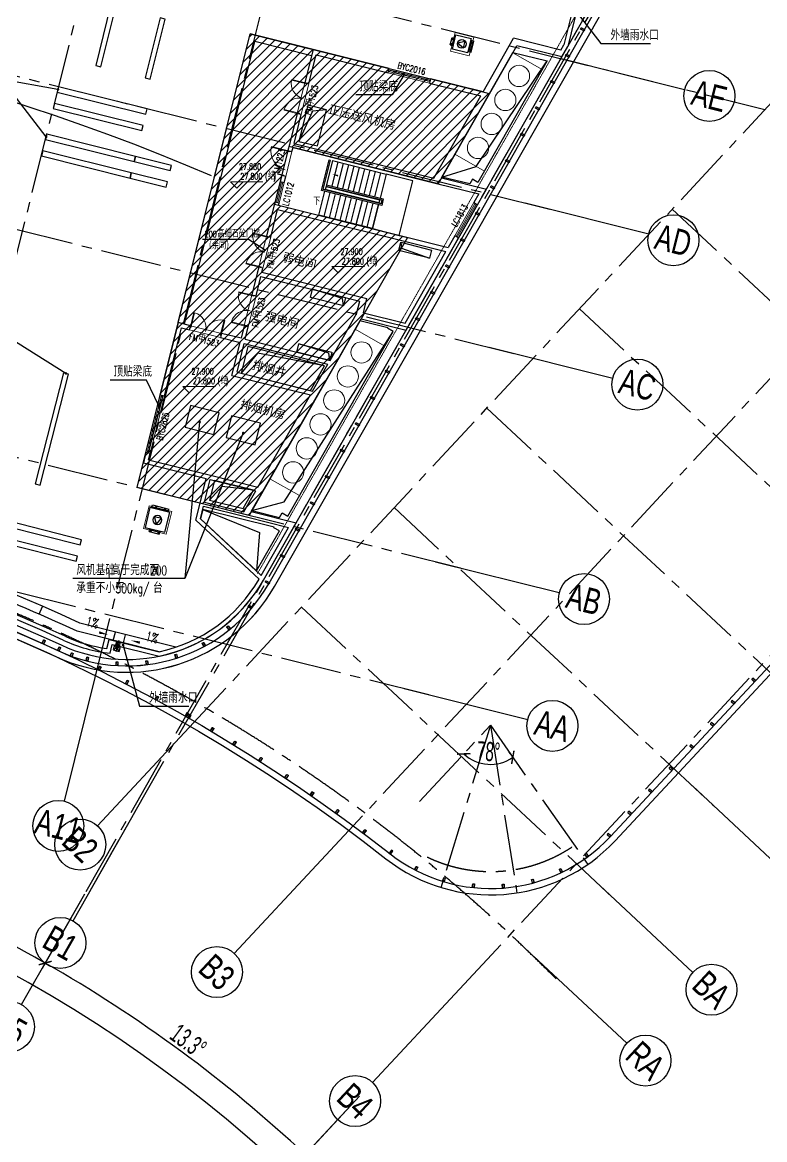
# Model space of a CAD drawing. Extents: x 138868 to 1251000, y -188972 to 132579.
# Drawn here: x 1186247 to 1221200, y 31586 to 84162 of the extents above; entities that cross this region are included whole.
import ezdxf
from ezdxf.enums import TextEntityAlignment as Align

# ---------------------------------------------------------------- set-up
doc = ezdxf.new("R2010")
doc.units = 0
doc.linetypes.add('CENTER2', pattern=[28.575, 19.05, -3.175, 3.175, -3.175])
doc.linetypes.add('DASHDOT', pattern=[1, 0.5, -0.25, 0, -0.25])
doc.layers.get('0').update_dxf_attribs({"color": 8})
doc.layers.get('Defpoints').update_dxf_attribs({"color": 8})
for name, color, linetype in [('#幕墙线-平面', 8, 'Continuous'), ('#标注', 8, 'Continuous'), ('#轴线', 8, 'CENTER2'), ('A-FLOR', 8, 'Continuous'), ('A-FLOR-PIPE', 8, 'Continuous'), ('A-FLOR-SPCL', 8, 'Continuous'), ('A-FLOR-UNDR', 8, 'Continuous'), ('A-Hole', 8, 'Continuous'), ('CURTWALL', 8, 'Continuous'), ('dim', 8, 'Continuous'), ('DIM_LEAD', 8, 'Continuous'), ('DIM_SYMB', 8, 'Continuous'), ('STAIR', 8, 'Continuous'), ('WINDOW_TEXT', 8, 'Continuous'), ('数据中心轮廓线', 8, 'Continuous'), ('暖-基础', 8, 'Continuous'), ('暖通风机', 8, 'Continuous')]:
    doc.layers.add(name, color=color, linetype=linetype)
for name, color, linetype, lineweight in [('DIM_ELEV', 8, 'Continuous', 5), ('DOOR_FIRE', 8, 'Continuous', 13), ('DOOR_FIRE_TEXT', 8, 'Continuous', 9), ('DOTE', 8, 'DASHDOT', 5), ('HVAC-TXT', 8, 'Continuous', 9), ('IT设备', 8, 'Continuous', 9), ('PUB_TEXT', 8, 'Continuous', 5), ('WALL', 8, 'Continuous', 30), ('WINDOW', 8, 'Continuous', 13), ('空调', 8, 'Continuous', 9)]:
    doc.layers.add(name, color=color, linetype=linetype, lineweight=lineweight)
doc.styles.add('_TCH_DIM', font='SIMPLEX', dxfattribs={"bigfont": 'GBCBIG'})
doc.styles.add('_TCH_WINDOW', font='SIMPLEX', dxfattribs={"height": 3.5, "bigfont": 'GBCBIG'})
doc.styles.add('JHZX', font='jrs.shx', dxfattribs={"width": 0.6, "bigfont": 'jhz.shx'})
doc.styles.get("Standard").update_dxf_attribs({"font": 'arial.ttf'})
doc.dimstyles.new('JZBZ-300', dxfattribs={"dimscale": 300, "dimtxt": 3, "dimasz": 1.5, "dimexe": 1, "dimexo": 1, "dimgap": 0.5, "dimtad": 1, "dimdec": 0, "dimdsep": 46, "dimtxsty": 'JHZX', "dimblk1": 'ARCHTICK', "dimblk2": 'ARCHTICK', "dimsah": 1, "dimcen": 0, "dimclrd": 1, "dimclre": 1, "dimclrt": 2, "dimadec": 1, "dimazin": 2, "dimtfac": 1, "dimtdec": 0, "dimtix": 1, "dimtmove": 0, "dimatfit": 3, "dimfxl": 1, "dimtolj": 1, "dimlwd": -1, "dimlwe": -1, "dimarcsym": 1})

# ---------------------------------------------------------------- blocks, each defined once
blk = doc.blocks.new('G2')
at = {"layer": '空调'}
for p, q in [((538616, -73461), (544116, -73461)), ((538616, -75061), (538616, -73461)), ((544116, -75061), (544116, -73461)), ((538616, -75061), (544116, -75061))]:
    blk.add_line(p, q, dxfattribs=at)
for centre in [(539416, -74261), (540716, -74261), (542016, -74261), (543316, -74261)]:
    blk.add_circle(centre, 500, dxfattribs=at)
blk = doc.blocks.new('g')
at = {"layer": '空调'}
for p, q in [((538616, -73461), (546716, -73461)), ((538616, -75061), (538616, -73461)), ((546716, -75061), (546716, -73461)), ((538616, -75061), (546716, -75061))]:
    blk.add_line(p, q, dxfattribs=at)
for centre in [(539416, -74261), (540716, -74261), (542016, -74261), (543316, -74261), (544616, -74261), (545916, -74261)]:
    blk.add_circle(centre, 500, dxfattribs=at)
blk = doc.blocks.new('$DorLib2D$00000225')
for p, q in [((0.475, -0.001), (0.475, 0.752)), ((0.475, 0.752), (0.5, 0.752)), ((0.5, -0.001), (0.5, 0.752)), ((-0.5, 0), (-0.5, 0.252)), ((-0.475, 0.252), (-0.5, 0.252)), ((-0.475, 0), (-0.475, 0.252)), ((-0.475, 0), (-0.5, 0)), ((0.475, -0.001), (0.5, -0.001))]:
    blk.add_line(p, q)
for centre, radius, start, end in [((0.505, -0.002), 0.755, 92.2493, 179.7238), ((-0.501, 0.003), 0.251, 359.7899, 84.0974)]:
    blk.add_arc(centre, radius, start, end)
blk = doc.blocks.new('$DorLib2D$00000002')
for p, q in [((-0.5, 0), (-0.5, 0.4875)), ((-0.475, 0.4875), (-0.5, 0.4875)), ((-0.475, 0), (-0.475, 0.4875)), ((0.475, 0), (0.475, 0.4875)), ((0.475, 0.4875), (0.5, 0.4875)), ((0.5, 0), (0.5, 0.4875)), ((-0.5, 0), (-0.475, 0)), ((0.5, 0), (0.475, 0))]:
    blk.add_line(p, q)
for centre, start, end in [((-0.4875, 0), 0, 88.53072), ((0.4875, 0), 91.46928, 180)]:
    blk.add_arc(centre, 0.4875, start, end)
blk = doc.blocks.new('$WINLIB2D$00000001')
for points in [[(-0.5, 0.5), (-0.5, -0.5)], [(-0.5, 0.5), (0.5, 0.5)], [(0.5, -0.5), (0.5, 0.5)], [(0.5, 0.167), (-0.5, 0.167)], [(0.5, -0.167), (-0.5, -0.167)], [(-0.5, -0.5), (0.5, -0.5)]]:
    blk.add_lwpolyline(points)
blk = doc.blocks.new('$WINLIB2D$00000039')
for points in [[(-0.5, 0.5), (-0.5, -0.5)], [(0.5, 0.5), (-0.5, 0.5)], [(0.5, -0.5), (0.5, 0.5)], [(-0.5, 0.167), (0.5, 0.167)], [(-0.452, -0.167), (-0.5, 0.084)], [(-0.384, -0.167), (-0.448, 0.167)], [(-0.316, -0.167), (-0.38, 0.167)], [(-0.248, -0.167), (-0.312, 0.167)], [(-0.18, -0.167), (-0.244, 0.167)], [(-0.112, -0.167), (-0.176, 0.167)], [(-0.044, -0.167), (-0.108, 0.167)], [(0.024, -0.167), (-0.04, 0.167)], [(0.092, -0.167), (0.028, 0.167)], [(0.16, -0.167), (0.096, 0.167)], [(0.228, -0.167), (0.164, 0.167)], [(0.296, -0.167), (0.232, 0.167)], [(0.364, -0.167), (0.3, 0.167)], [(0.432, -0.167), (0.368, 0.167)], [(0.5, -0.167), (0.436, 0.167)], [(-0.5, -0.167), (0.5, -0.167)], [(0.5, -0.5), (-0.5, -0.5)]]:
    blk.add_lwpolyline(points)
blk = doc.blocks.new('ysd-w')
at = {"layer": 'A-FLOR-PIPE'}
blk.add_circle((0, 190), 50, dxfattribs=at)
at = {"layer": 'A-FLOR-SPCL'}
for p, q in [((-150, 340), (-35, 225)), ((-150, 100), (-43, 164)), ((35, 225), (150, 340)), ((150, 100), (43, 164))]:
    blk.add_line(p, q, dxfattribs=at)
at = {"layer": 'A-FLOR-SPCL', "ltscale": 0.2}
for p, q in [((-100, 100), (100, -100)), ((-100, -100), (100, 100)), ((0, -150), (0, 390))]:
    blk.add_line(p, q, dxfattribs=at)
at = {"layer": 'A-FLOR-SPCL'}
for points in [[(-150, 100), (150, 100), (150, 340), (-150, 340)], [(-100, -100), (100, -100), (100, 100), (-100, 100)]]:
    blk.add_lwpolyline(points, close=True, dxfattribs=at)
blk = doc.blocks.new('A$C63FB1755')
at = {"layer": '暖通风机'}
for p, q in [((0, 616), (0, 84)), ((100, 616), (0, 616)), ((26, 496), (70, 526)), ((44, 529), (79, 480)), ((100, 616), (100, 84)), ((150, 616), (100, 616)), ((890, 526), (940, 526)), ((940, 526), (940, 174)), ((1040, 526), (940, 526)), ((1040, 526), (1040, 174)), ((100, 84), (0, 84)), ((26, 522), (61, 473)), ((26, 178), (61, 227)), ((26, 204), (70, 174)), ((33, 479), (77, 509)), ((33, 221), (77, 191)), ((44, 171), (79, 220)), ((150, 84), (100, 84)), ((397, 519), (397, 181)), ((729, 350), (397, 519)), ((729, 350), (397, 181)), ((890, 174), (940, 174)), ((1040, 174), (940, 174)), ((966, 458), (1010, 488)), ((966, 484), (1001, 435)), ((966, 216), (1001, 265)), ((966, 242), (1010, 212)), ((973, 441), (1017, 471)), ((973, 259), (1017, 229)), ((984, 491), (1019, 442)), ((984, 209), (1019, 258))]:
    blk.add_line(p, q, dxfattribs=at)
blk.add_lwpolyline([(150, 700), (890, 700), (890, 0), (150, 0), (150, 700)], dxfattribs=at)
blk.add_circle((520, 350), 209, dxfattribs=at)
blk = doc.blocks.new('A$C6E6108AB')
at = {"layer": '暖通风机'}
for p, q in [((100, 880), (0, 880)), ((0, 880), (0, 80)), ((26, 686), (70, 716)), ((26, 712), (61, 663)), ((33, 669), (77, 699)), ((44, 719), (79, 670)), ((150, 880), (100, 880)), ((100, 880), (100, 80)), ((839, 480), (507, 649)), ((507, 649), (507, 311)), ((1110, 729), (1160, 729)), ((1260, 729), (1160, 729)), ((1160, 729), (1160, 231)), ((1186, 650), (1230, 680)), ((1186, 676), (1221, 627)), ((1193, 633), (1237, 663)), ((1204, 683), (1239, 634)), ((1260, 729), (1260, 231)), ((100, 80), (0, 80)), ((26, 248), (61, 297)), ((26, 274), (70, 244)), ((33, 291), (77, 261)), ((44, 241), (79, 290)), ((150, 80), (100, 80)), ((839, 480), (507, 311)), ((1110, 231), (1160, 231)), ((1260, 231), (1160, 231)), ((1186, 284), (1221, 333)), ((1186, 310), (1230, 280)), ((1193, 327), (1237, 297)), ((1204, 277), (1239, 326))]:
    blk.add_line(p, q, dxfattribs=at)
blk.add_lwpolyline([(150, 960), (1110, 960), (1110, 0), (150, 0), (150, 960)], dxfattribs=at)
blk.add_circle((630, 480), 209, dxfattribs=at)
blk = doc.blocks.new('G$CC7C44162')
at = {"layer": 'HVAC-TXT', "elevation": 0}
blk.add_lwpolyline([(-17950, 87200), (-16850, 87200), (-16850, 86100), (-17950, 86100)], close=True, dxfattribs=at)
at = {"layer": '暖通风机', "rotation": 359.9999999999686}
blk.add_blockref('A$C6E6108AB', (-18031, 86177), dxfattribs=at)
blk = doc.blocks.new('A$Cfefb2203')
at = {"layer": 'A-FLOR'}
h = blk.add_hatch(dxfattribs=at)
h.set_pattern_fill('ANSI31', color=256, scale=200)
h.set_pattern_definition([(45, (-1144447.16, 454132.05), (-224.5064, 224.5064), [])])
h.paths.add_polyline_path([(79582, 7621), (74315, 8934), (79638, 30280), (90905, 27471), (88486, 23230), (81460, 24982), (80783, 22265), (87045, 20704)])
blk.add_lwpolyline([(79582, 7621), (74315, 8934), (79638, 30280), (90905, 27471), (88486, 23230), (81460, 24982), (80783, 22265), (87045, 20704), (79582, 7621)], dxfattribs=at)
at = {"layer": 'A-FLOR-PIPE'}
for p, q in [((69703, 2976), (69864, 3342)), ((75350, 1204), (71483, 2168)), ((76136, 1420), (71618, 2547)), ((73192, 1742), (73289, 2130)), ((73677, 1621), (73774, 2009))]:
    blk.add_line(p, q, dxfattribs=at)
for radius, start, end in [(102350, 66.77949, 113.30559), (80600, 64.92888, 108.5139), (80200, 64.90122, 69.18003)]:
    blk.add_arc((37464, -70459), radius, start, end, dxfattribs=at)
at = {"layer": 'A-FLOR-UNDR'}
blk.add_lwpolyline([(26772, 54484, 0.085564), (-14445, 43692, 0.432463), (-17916, 33482), (-3183, 5774, 0.389733), (6262, 2445, -0.212437), (70731, 1525, 0.3894), (80263, 4576), (95813, 31838, 0.432715), (92641, 42149, 0.092827), (48155, 54484, 0.092827)], format="xyb", dxfattribs=at)
at = {"layer": 'A-Hole'}
for points in [[(89976, 23220), (88666, 23546), (92011, 29411), (93624, 29009), (90362, 23290), (90101, 23439), (89976, 23220)], [(86726, 20474), (88181, 20111), (88085, 19723), (86629, 20086)], [(84024, 17489), (82471, 17876), (82568, 18265), (84120, 17878)], [(79711, 7846), (81021, 7520), (81146, 7739), (81407, 7591), (86363, 16279), (86102, 16428), (86116, 16452), (84806, 16779)], [(79526, 15571), (79211, 14309), (82473, 13496), (83142, 14669)], [(83382, 14918), (81830, 15305), (81927, 15693), (83479, 15306)], [(79308, 7947), (79797, 8804), (77953, 9264), (77723, 8342)], [(81011, 6896), (80750, 7044), (80764, 7068), (77408, 7905), (77299, 7465), (79934, 5008)]]:
    blk.add_lwpolyline(points, close=True, dxfattribs=at)
for points in [[(88666, 23546), (90277, 24042), (93624, 29009)], [(82806, 25007), (83229, 26705), (82356, 26923), (81933, 25225), (82806, 25007)], [(83229, 26705), (82567, 26649), (81933, 25225)], [(86726, 20474), (86768, 20197), (88085, 19723)], [(84024, 17489), (83988, 17831), (82568, 18265)], [(79711, 7846), (81230, 8255), (86363, 16279)], [(83142, 14669), (79984, 15254), (79211, 14309)], [(83382, 14918), (83347, 15260), (81927, 15693)], [(79797, 8804), (78295, 8984), (77723, 8342)], [(77408, 7905), (80068, 6818), (79934, 5008)]]:
    blk.add_lwpolyline(points, dxfattribs=at)
at = {"layer": 'CURTWALL'}
blk.add_lwpolyline([(26747, 54783, 0.085564), (-14570, 43965, 0.432463), (-18181, 33341), (-3448, 5633, 0.389733), (6380, 2169, -0.212437), (70605, 1253, 0.3894), (80524, 4428), (96073, 31689, 0.432715), (92773, 42418, 0.092827), (48181, 54783)], format="xyb", dxfattribs=at)
at = {"layer": 'DIM_ELEV'}
for p, q in [((79003, 23023), (78703, 23323)), ((78703, 23323), (80239, 23323)), ((79003, 23023), (79303, 23323)), ((83781, 19030), (83481, 19330)), ((83481, 19330), (85017, 19330)), ((83781, 19030), (84081, 19330)), ((76769, 13394), (76469, 13694)), ((76469, 13694), (78005, 13694)), ((76769, 13394), (77069, 13694))]:
    blk.add_line(p, q, dxfattribs=at)
at = {"layer": 'DIM_LEAD'}
for p, q in [((94917, 31418), (96150, 29824)), ((96150, 29824), (98482, 29824)), ((70030, 25436), (67959, 28130)), ((70587, 27667), (67959, 28130)), ((86885, 28370), (86324, 27406)), ((86324, 27406), (84616, 27406)), ((79560, 20603), (77388, 20603)), ((80347, 20103), (79560, 20603)), ((70962, 14305), (67296, 16597)), ((74748, 13990), (73039, 13990)), ((75341, 12773), (74748, 13990)), ((77256, 12022), (76560, 4653)), ((79308, 11502), (76560, 4653)), ((76560, 4653), (71292, 4653)), ((73653, 1524), (74423, -1355)), ((74423, -1355), (76755, -1355))]:
    blk.add_line(p, q, dxfattribs=at)
for points, const_width in [([(86900, 28396, 1), (86870, 28344, 1)], 60), ([(70616, 27662, 1), (70557, 27673, 1)], 60), ([(70049, 25412, 1), (70012, 25460, 1)], 60), ([(80364, 20093, 1), (80330, 20114, 1)], 40), ([(70987, 14289, 1), (70936, 14321, 1)], 60), ([(75355, 12746, 1), (75328, 12800, 1)], 60), ([(77259, 12051, 1), (77253, 11992, 1)], 60), ([(79319, 11530, 1), (79297, 11474, 1)], 60), ([(73645, 1553, 1), (73661, 1495, 1)], 60)]:
    blk.add_lwpolyline(points, format="xyb", close=True, dxfattribs=dict(at, const_width=const_width))
at = {"layer": 'DIM_SYMB', "elevation": -1683}
blk.add_lwpolyline([(82894, 22383, 0, 0, 0), (86173, 21565, 0, 0, 0), (86512, 22924, 0, 0, 0), (83485, 23679, 0, 80, 0), (83776, 23606, 0, 0, 0)], format="xyseb", dxfattribs=at)
at = {"layer": 'DIM_SYMB'}
for points in [[(71200, 2445, 0, 0, 0), (72960, 2006, 0, 120, 0), (72523, 2115, 0, 0, 0)], [(75767, 1306, 0, 0, 0), (74007, 1745, 0, 120, 0), (74443, 1636, 0, 0, 0)]]:
    blk.add_lwpolyline(points, format="xyseb", dxfattribs=at)
at = {"layer": 'DOOR_FIRE'}
for p, q in [((81847, 26535, 200), (82210, 27990, 200)), ((82041, 26486, 200), (82404, 27942, 200)), ((81121, 23624), (81412, 24788)), ((81315, 23575), (81606, 24740)), ((80045, 19306), (80408, 20761)), ((80239, 19258), (80602, 20713)), ((79355, 16541, 200), (79718, 17996, 200)), ((79549, 16492, 200), (79912, 17948, 200)), ((76785, 16357, 200), (78240, 15994, 200)), ((76833, 16551, 200), (78288, 16188, 200))]:
    blk.add_line(p, q, dxfattribs=at)
at = {"layer": 'DOTE'}
blk.add_line((79986, 4897), (95465, 32036), dxfattribs=at)
at = {"layer": 'HVAC-TXT'}
blk.add_lwpolyline([(89291, 30347), (90164, 30129), (89946, 29256), (89073, 29474)], close=True, dxfattribs=at)
at = {"layer": 'STAIR'}
for p, q in [((76251, 16696), (79638, 30280)), ((82597, 29543), (79638, 30280)), ((76542, 16624), (79856, 29917)), ((82525, 29251), (79856, 29917)), ((82997, 22919), (83355, 24355)), ((83069, 22963), (83413, 24341)), ((83510, 24316), (83227, 23181)), ((83355, 24355), (83413, 24341)), ((83762, 24254), (83479, 23118)), ((83510, 24316), (86033, 23687)), ((84014, 24191), (83731, 23055)), ((84267, 24128), (83984, 22993)), ((84519, 24065), (84236, 22930)), ((84771, 24002), (84488, 22867)), ((85024, 23939), (84741, 22804)), ((85276, 23876), (84993, 22741)), ((85528, 23813), (85245, 22678)), ((85780, 23750), (85497, 22615)), ((86033, 23687), (85750, 22552)), ((86033, 23687), (85750, 22552)), ((87294, 23373), (86033, 23687)), ((83227, 23181), (83212, 23123)), ((83227, 23181), (83212, 23123)), ((83227, 23181), (85905, 22514)), ((86653, 20802), (87294, 23373)), ((82869, 21745), (83152, 22880)), ((85830, 22213), (82997, 22919)), ((85786, 22285), (83069, 22963)), ((83121, 21682), (83404, 22818)), ((83166, 22939), (83171, 22958)), ((83208, 23104), (83171, 22958)), ((85694, 22329), (83171, 22958)), ((83212, 23123), (83208, 23104)), ((83208, 23104), (85730, 22475)), ((83212, 23123), (85832, 22470)), ((83373, 21619), (83656, 22755)), ((83419, 22876), (83423, 22895)), ((83465, 23060), (83460, 23041)), ((83626, 21556), (83909, 22692)), ((83671, 22813), (83676, 22832)), ((83717, 22997), (83712, 22978)), ((83878, 21494), (84161, 22629)), ((83923, 22750), (83928, 22769)), ((83969, 22934), (83964, 22915)), ((84175, 22687), (84180, 22706)), ((84221, 22871), (84217, 22852)), ((84428, 22624), (84433, 22644)), ((84474, 22809), (84469, 22789)), ((84726, 22746), (84721, 22726)), ((84978, 22683), (84973, 22663)), ((85231, 22620), (85226, 22600)), ((84130, 21431), (84413, 22566)), ((84382, 21368), (84666, 22503)), ((84635, 21305), (84918, 22440)), ((84680, 22561), (84685, 22581)), ((84887, 21242), (85170, 22377)), ((84932, 22498), (84937, 22518)), ((85139, 21179), (85422, 22314)), ((85185, 22435), (85189, 22455)), ((85392, 21116), (85675, 22251)), ((85675, 22251), (85392, 21116)), ((85437, 22373), (85442, 22392)), ((85483, 22557), (85478, 22538)), ((85735, 22494), (85689, 22310)), ((85689, 22310), (85694, 22329)), ((85735, 22494), (85730, 22475)), ((85832, 22470), (85786, 22285)), ((85905, 22514), (85830, 22213)), ((85392, 21116), (82869, 21745)), ((85392, 21116), (86653, 20802))]:
    blk.add_line(p, q, dxfattribs=at)
at = {"layer": 'WALL'}
for p, q in [((94916, 31830), (94402, 29768)), ((95086, 31685), (94590, 29693)), ((90602, 27547), (92043, 30073)), ((94261, 29520), (92043, 30073)), ((82597, 29543), (82210, 27990)), ((86187, 28647), (82597, 29543)), ((90839, 27357), (92191, 29727)), ((94308, 29199), (92191, 29727)), ((94261, 29520), (94402, 29768)), ((94308, 29199), (94590, 29693)), ((82404, 27942), (82743, 29300)), ((82743, 29300), (86139, 28453)), ((86139, 28453), (86187, 28647)), ((82210, 27990), (82404, 27942)), ((88128, 28164), (88079, 27970)), ((88079, 27970), (90499, 27366)), ((90602, 27547), (88128, 28164)), ((88286, 23486), (90499, 27366)), ((88640, 23501), (90839, 27357)), ((81847, 26535), (81484, 25079)), ((81703, 25128), (82041, 26486)), ((82041, 26486), (81847, 26535)), ((81484, 25079), (81412, 24788)), ((81412, 24788), (81606, 24740)), ((81606, 24740), (81654, 24934)), ((81654, 24934), (88412, 23249)), ((81703, 25128), (88286, 23486)), ((81121, 23624), (81049, 23333)), ((81049, 23333), (81243, 23284)), ((81315, 23575), (81121, 23624)), ((81243, 23284), (81315, 23575)), ((88412, 23249), (90401, 22753)), ((88640, 23501), (90757, 22973)), ((90401, 22753), (90166, 22341)), ((90340, 22242), (90757, 22973)), ((80758, 22168), (80408, 20761)), ((80807, 22362), (80758, 22168)), ((81001, 22314), (80807, 22362)), ((80977, 22217), (81001, 22314)), ((80977, 22217), (88960, 20227)), ((90166, 22341), (90340, 22242)), ((80602, 20713), (80928, 22023)), ((80928, 22023), (88857, 20046)), ((80408, 20761), (80602, 20713)), ((89274, 20778), (88960, 20227)), ((89094, 20058), (89448, 20678)), ((89448, 20678), (89274, 20778)), ((86927, 16662), (88857, 20046)), ((86974, 16342), (89094, 20058)), ((79972, 19015), (79718, 17996)), ((80045, 19306), (79972, 19015)), ((80239, 19258), (80045, 19306)), ((80190, 19063), (80239, 19258)), ((80190, 19063), (85137, 17830)), ((79912, 17948), (80142, 18869)), ((80142, 18869), (84797, 17709)), ((79718, 17996), (79912, 17948)), ((84647, 17105), (84797, 17709)), ((84967, 17151), (85137, 17830)), ((83397, 14914), (84647, 17105)), ((83634, 14724), (84858, 16869)), ((84858, 16869), (86974, 16342)), ((84967, 17151), (86927, 16662)), ((76251, 16696), (75404, 13300)), ((75598, 13252), (76396, 16454)), ((76833, 16551), (76251, 16696)), ((76396, 16454), (76785, 16357)), ((76785, 16357), (76833, 16551)), ((79355, 16541), (79210, 15958)), ((79549, 16492), (79355, 16541)), ((79404, 15910), (79549, 16492)), ((78288, 16188), (78240, 15994)), ((78240, 15994), (79162, 15764)), ((79210, 15958), (78288, 16188)), ((79404, 15910), (83397, 14914)), ((78775, 14212), (79162, 15764)), ((79017, 14358), (79356, 15716)), ((79356, 15716), (83294, 14734)), ((82574, 13471), (83294, 14734)), ((82811, 13281), (83634, 14724)), ((78775, 14212), (82471, 13290)), ((79017, 14358), (82574, 13471)), ((75404, 13300), (75598, 13252)), ((80000, 8959), (82471, 13290)), ((80237, 8769), (82811, 13281)), ((74727, 10583), (74606, 10098)), ((74921, 10535), (74727, 10583)), ((74848, 10244), (74921, 10535)), ((74606, 10098), (77565, 9360)), ((74848, 10244), (77711, 9530)), ((77711, 9530), (80000, 8959)), ((77275, 8196), (77565, 9360)), ((77493, 8245), (77759, 9312)), ((77759, 9312), (79897, 8779)), ((79331, 7786), (79897, 8779)), ((79685, 7801), (80237, 8769)), ((77076, 7400), (77275, 8196)), ((77299, 7465), (77445, 8051)), ((77445, 8051), (79457, 7549)), ((77493, 8245), (79331, 7786)), ((77076, 7400), (80057, 4620)), ((77299, 7465), (80159, 4798)), ((79457, 7549), (81446, 7053)), ((79685, 7801), (81802, 7273)), ((80159, 4798), (81446, 7053)), ((80263, 4576), (81802, 7273)), ((72890, 1357), (72998, 1790)), ((72998, 1790), (75350, 1204)), ((73041, 1137), (73144, 1548)), ((73144, 1548), (75347, 999))]:
    blk.add_line(p, q, dxfattribs=at)
for centre, radius, start, end in [((37464, -70459), 79750, 65.19625, 114.46607), ((37464, -70459), 79550, 65.19625, 114.48591), ((73835, 8243), 7400, 281.7843, 330.3), ((73835, 8243), 7200, 282.1462, 329.7866), ((73835, 8243), 7150, 245.1963, 263.623), ((73835, 8243), 6950, 245.1963, 262.1824)]:
    blk.add_arc(centre, radius, start, end, dxfattribs=at)
at = {"layer": '数据中心轮廓线'}
blk.add_lwpolyline([(29126, 45241), (26673, 55078, 0.085468), (-14694, 44239, 0.432463), (-18446, 33200), (-3713, 5492, 0.389733), (6498, 1893, -0.212437), (70479, 981, 0.3894), (80785, 4279), (96334, 31540, 0.432715), (92905, 42688, 0.09273), (48255, 55078), (45802, 45241)], format="xyb", close=True, dxfattribs=at)
at = {"layer": '暖-基础'}
for points in [[(72363, 28796), (72605, 28736), (73307, 31550), (73064, 31610)], [(74691, 28216), (74934, 28155), (75635, 30969), (75393, 31030)], [(70556, 27546), (74729, 26506), (74789, 26748), (70617, 27789)], [(70363, 26770), (74535, 25730), (74596, 25972), (70423, 27012)], [(70000, 25314), (74172, 24274), (74233, 24517), (70061, 25557)], [(69807, 24538), (73979, 23498), (74039, 23741), (69867, 24781)], [(74172, 24274), (75870, 23851), (75931, 24093), (74233, 24517)], [(73979, 23498), (75677, 23075), (75737, 23317), (74039, 23741)], [(71083, 14274), (70840, 14335), (69513, 9101), (69756, 9040)], [(76823, 12792), (76569, 11773), (77928, 11434), (78182, 12453)], [(78764, 12308), (78510, 11289), (79868, 10950), (80122, 11969)], [(68205, 7366), (68144, 7123), (71634, 6238), (71694, 6481)], [(68011, 6589), (67950, 6347), (71440, 5462), (71501, 5704)]]:
    blk.add_lwpolyline(points, close=True, dxfattribs=at)
at = {"xscale": -1, "rotation": 75.999999999999}
blk.add_blockref('G$CC7C44162', (155142, -30439, 0), dxfattribs=at)
at = {"layer": 'A-FLOR-PIPE', "rotation": 166.0000000011026}
blk.add_blockref('ysd-w', (73411, 1584), dxfattribs=at)
at = {"layer": 'DOOR_FIRE', "zscale": 200}
for p, xscale, yscale, rotation in [((82126, 27238), 1500, 1500, 76.00000000005846), ((80323, 20009), 1500, 1500, 75.99999999999993), ((79634, 17244), 1500, 1500, 75.9999999999997), ((77536, 16273), 1500.000000000001, 1500.000000000001, 345.9999999999866)]:
    blk.add_blockref('$DorLib2D$00000002', p, dxfattribs=dict(at, xscale=xscale, yscale=yscale, rotation=rotation))
at = {"layer": 'DOOR_FIRE'}
ref = blk.add_blockref('$DorLib2D$00000225', (81364, 24182), dxfattribs=dict(at, xscale=1200, yscale=1200, zscale=200, rotation=76.00000000005986))
ref.add_attrib('A', 'LM1223', (81005, 23699), dxfattribs={"layer": 'DOOR_FIRE_TEXT', "height": 297.5, "rotation": 76, "style": '_TCH_WINDOW', "width": 0.705882})
at = {"layer": 'IT设备', "rotation": 60.30000000566726}
for name, p in [('G2', (-241400, -406846)), ('g', (-250105, -422114))]:
    blk.add_blockref(name, p, dxfattribs=at)
at = {"layer": 'WINDOW'}
ref = blk.add_blockref('$WINLIB2D$00000039', (87133, 28308), dxfattribs=dict(at, xscale=-2000, yscale=200, zscale=-2000, rotation=346.0000000000346))
ref.add_attrib('A', 'BYC2016', (86557, 28664), dxfattribs={"layer": 'WINDOW_TEXT', "height": 297.5, "rotation": 346, "style": '_TCH_WINDOW', "width": 0.705882})
ref = blk.add_blockref('$WINLIB2D$00000001', (81025, 22823), dxfattribs=dict(at, xscale=-1000.000000000001, yscale=200, zscale=1000, rotation=256.0000000000599))
ref.add_attrib('A', 'LC1012', (81434, 22158), dxfattribs={"layer": 'WINDOW_TEXT', "height": 297.5, "rotation": 76, "style": '_TCH_WINDOW', "width": 0.705882})
ref = blk.add_blockref('$WINLIB2D$00000001', (89807, 21510), dxfattribs=dict(at, xscale=1800, yscale=199.9999999999999, zscale=-1800, rotation=240.3000000056615))
ref.add_attrib('A', 'LC1813', (89348, 21173), dxfattribs={"layer": 'WINDOW_TEXT', "height": 297.5, "rotation": 60.3, "style": '_TCH_WINDOW', "width": 0.705882})
ref = blk.add_blockref('$WINLIB2D$00000039', (75162, 11918), dxfattribs=dict(at, xscale=-2800, yscale=200, zscale=-2800, rotation=76.00000000005888))
ref.add_attrib('A', 'BYC2825', (75511, 11130), dxfattribs={"layer": 'WINDOW_TEXT', "height": 297.5, "rotation": 76, "style": '_TCH_WINDOW', "width": 0.705882})
at = {"layer": '暖通风机', "rotation": 165.9999999998908}
blk.add_blockref('A$C63FB1755', (90191, 30025), dxfattribs=at)
at = {"layer": 'DOOR_FIRE_TEXT', "style": '_TCH_WINDOW', "width": 0.705882}
for s, rotation, p in [('1523', 76, (82660, 27087)), ('FM', 76, (82499, 26441)), ('1523', 76, (80858, 19859)), ('FM', 76, (80697, 19213)), ('1523', 76, (80168, 17093)), ('FM', 76, (80007, 16447)), ('FM', 346, (76740, 15899)), ('1523', 346, (77386, 15738))]:
    blk.add_text(s, height=297.5, rotation=rotation, dxfattribs=at).set_placement(p)
at = {"layer": 'DOOR_FIRE_TEXT', "style": '_TCH_WINDOW'}
for rotation, p in [(76, (82600, 26849)), (76, (80798, 19620)), (76, (80109, 16855)), (346, (77147, 15798))]:
    blk.add_text('甲', height=338, rotation=rotation, dxfattribs=at).set_placement(p)
at = {"layer": 'PUB_TEXT', "style": '_TCH_DIM'}
for s, height, p in [('外墙雨水口', 506.4, (96599, 29981)), ('顶贴梁底', 506.4, (84773, 27563)), ('结', 338, (80479, 23428)), ('下', 338, (82602, 22233)), ('高细石砼门槛', 337.6, (78093, 20708)), ('（余同）', 337.6, (77493, 20148)), ('结', 338, (85257, 19435)), ('顶贴梁底', 506.4, (73197, 14147)), ('结', 338, (78245, 13799)), ('风机基础', 506.4, (71450, 4810)), ('高于完成面', 506.4, (73074, 4810)), ('承重不小于', 506.4, (71450, 3970)), ('台', 506, (75063, 3970)), ('外墙雨水口', 506.4, (74872, -1197))]:
    blk.add_text(s, height=height, dxfattribs=at).set_placement(p)
at = {"layer": 'PUB_TEXT'}
for s, rotation, p in [('正压送风机房', 346, (83292, 26564)), ('弱电间', 346, (81121, 19600)), ('强电间', 346, (80302, 16825)), ('排烟井', 346.1256, (79704, 14520)), ('排烟机房', 346, (79137, 12682))]:
    blk.add_text(s, height=396.5, rotation=rotation, dxfattribs=at).set_placement(p)
at = {"layer": 'PUB_TEXT', "style": '_TCH_DIM', "width": 0.705882}
for s, height, p in [('27.880', 297.5, (79109, 23883)), ('27.800', 297.5, (79169, 23428)), ('(', 298, (80339, 23428)), (')', 298, (80725, 23428)), ('200', 297.5, (77493, 20708)), ('27.900', 297.5, (83887, 19890)), ('27.800', 297.5, (83947, 19435)), ('(', 298, (85117, 19435)), (')', 298, (85503, 19435)), ('27.900', 297.5, (76875, 14254)), ('27.800', 297.5, (76935, 13799)), ('(', 298, (78105, 13799)), (')', 298, (78491, 13799)), (',', 446, (72924, 4810)), ('200', 446.2, (74917, 4810)), ('500kg/', 446.2, (73293, 3970))]:
    blk.add_text(s, height=height, dxfattribs=at).set_placement(p)
for p in [(71870, 2440), (74677, 1740)]:
    blk.add_text('1%', height=446.2, rotation=346, dxfattribs=at).set_placement(p)
blk = doc.blocks.new('*U3166')
blk.add_line((0, -20), (0, 0))
blk.add_circle((0, -24), 4)
at = {"style": 'JHZX', "width": 0.75}
blk.add_attdef('AXES', text='', height=4, dxfattribs=at).set_placement((0, -24), align=Align.MIDDLE_CENTER)
blk = doc.blocks.new('*U3167')
blk.add_line((20, 0), (0, 0))
blk.add_circle((24, 0), 4)
at = {"style": 'JHZX', "width": 0.75}
blk.add_attdef('AXES', text='', height=4, dxfattribs=at).set_placement((24, 0), align=Align.MIDDLE_CENTER)
blk = doc.blocks.new('_ARCHTICK')
at = {"color": 0, "linetype": 'ByBlock', "const_width": 0.15}
blk.add_lwpolyline([(-0.5, -0.5), (0.5, 0.5)], dxfattribs=at)
blk = doc.blocks.new('*D3325')
at = {"layer": '#标注', "ltscale": 300, "transparency": 16777216}
for p, q in [((1207168, 49885), (1207236, 49957)), ((1209226, 49741), (1209169, 49822))]:
    blk.add_line(p, q, dxfattribs=at)
blk.add_arc((1208286, 51083), 1839, 227, 305, dxfattribs=at)
at = {"layer": 'Defpoints', "color": 0, "ltscale": 300, "transparency": 16777216}
for p in [(1208286, 51083), (1206964, 49666), (1209398, 49495), (1207748, 49324)]:
    blk.add_point(p, dxfattribs=at)
at = {"layer": '#标注', "ltscale": 300, "transparency": 16777216, "xscale": 450, "yscale": 450, "zscale": 450}
for p, rotation in [((1207031, 49738), 136.9999999995466), ((1209341, 49577), 34.99999999999964)]:
    blk.add_blockref('_ARCHTICK', p, dxfattribs=dict(at, rotation=rotation))
at = {"layer": '#标注', "ltscale": 300, "transparency": 16777216, "insert": (1208199, 49847), "char_height": 900, "attachment_point": 5, "rotation": 356, "style": 'JHZX'}
blk.add_mtext('\\A1;78°', dxfattribs=at)
blk = doc.blocks.new('*D3326')
at = {"layer": '#标注', "ltscale": 300, "transparency": 16777216}
for p, q in [((1122365, 43883), (1124689, 39512)), ((1201922, 33409), (1198546, 29789))]:
    blk.add_line(p, q, dxfattribs=at)
blk.add_arc((1154802, -17122), 64442, 47, 118, dxfattribs=at)
at = {"layer": 'Defpoints', "color": 0, "ltscale": 300, "transparency": 16777216}
for p in [(1122225, 44147), (1176136, 43686), (1202127, 33628), (1154802, -17122)]:
    blk.add_point(p, dxfattribs=at)
at = {"layer": '#标注', "ltscale": 300, "transparency": 16777216, "xscale": 450, "yscale": 450, "zscale": 450}
for p, rotation in [((1124549, 39777), 207.9999999999994), ((1198751, 30008), 316.999999993665)]:
    blk.add_blockref('_ARCHTICK', p, dxfattribs=dict(at, rotation=rotation))
at = {"layer": '#标注', "ltscale": 300, "transparency": 16777216, "insert": (1163292, 47363), "char_height": 900, "attachment_point": 5, "rotation": 352.5, "style": 'JHZX'}
blk.add_mtext('\\A1;71°', dxfattribs=at)
blk = doc.blocks.new('*D3327')
at = {"layer": '#标注', "ltscale": 300, "transparency": 16777216}
for p, q in [((1189034, 42893), (1187176, 39636)), ((1201922, 33409), (1199365, 30666))]:
    blk.add_line(p, q, dxfattribs=at)
blk.add_arc((1154802, -17122), 65642, 47, 60.3, dxfattribs=at)
at = {"layer": 'Defpoints', "color": 0, "ltscale": 300, "transparency": 16777216}
for p in [(1189183, 43154), (1195725, 34202), (1202127, 33628), (1154802, -17122)]:
    blk.add_point(p, dxfattribs=at)
at = {"layer": '#标注', "ltscale": 300, "transparency": 16777216, "xscale": 450, "yscale": 450, "zscale": 450}
for p, rotation in [((1187325, 39897), 150.2999999171135), ((1199569, 30886), 316.9999999936649)]:
    blk.add_blockref('_ARCHTICK', p, dxfattribs=dict(at, rotation=rotation))
at = {"layer": '#标注', "ltscale": 300, "transparency": 16777216, "insert": (1194064, 36230), "char_height": 900, "attachment_point": 5, "rotation": 323.65, "style": 'JHZX'}
blk.add_mtext('\\A1;13.3°', dxfattribs=at)
blk = doc.blocks.new('*D3328')
at = {"layer": '#标注', "ltscale": 300, "transparency": 16777216}
for p, q in [((1171517, 49918), (1170610, 46279)), ((1189034, 42893), (1187176, 39636))]:
    blk.add_line(p, q, dxfattribs=at)
blk.add_arc((1154802, -17122), 65642, 60.3, 76, dxfattribs=at)
at = {"layer": 'Defpoints', "color": 0, "ltscale": 300, "transparency": 16777216}
for p in [(1171589, 50209), (1189183, 43154), (1181988, 42625), (1154802, -17122)]:
    blk.add_point(p, dxfattribs=at)
at = {"layer": '#标注', "ltscale": 300, "transparency": 16777216, "xscale": 450, "yscale": 450, "zscale": 450}
for p, rotation in [((1170682, 46570), 165.9999999999991), ((1187325, 39897), 330.2999999171139)]:
    blk.add_blockref('_ARCHTICK', p, dxfattribs=dict(at, rotation=rotation))
at = {"layer": '#标注', "ltscale": 300, "transparency": 16777216, "insert": (1179456, 44361), "char_height": 900, "attachment_point": 5, "rotation": 338.15, "style": 'JHZX'}
blk.add_mtext('\\A1;15.7°', dxfattribs=at)
blk = doc.blocks.new('*D3332')
at = {"layer": '#标注', "ltscale": 300, "transparency": 16777216}
for p, q in [((1092691, 99692), (1091494, 101944)), ((1245030, 79636), (1246769, 81501))]:
    blk.add_line(p, q, dxfattribs=at)
blk.add_arc((1154802, -17122), 134550, 47, 118, dxfattribs=at)
at = {"layer": 'Defpoints', "color": 0, "ltscale": 300, "transparency": 16777216}
for p in [(1199347, 109841), (1092832, 99427), (1244826, 79417), (1154802, -17122)]:
    blk.add_point(p, dxfattribs=at)
at = {"layer": '#标注', "ltscale": 300, "transparency": 16777216, "xscale": 450, "yscale": 450, "zscale": 450}
for p, rotation in [((1091635, 101679), 207.9999999999995), ((1246565, 81282), 316.9999999936651)]:
    blk.add_blockref('_ARCHTICK', p, dxfattribs=dict(at, rotation=rotation))
at = {"layer": '#标注', "ltscale": 300, "transparency": 16777216, "insert": (1172443, 116872), "char_height": 900, "attachment_point": 5, "rotation": 352.5, "style": 'JHZX'}
blk.add_mtext('\\A1;71°', dxfattribs=at)
blk = doc.blocks.new('*D3333')
at = {"layer": '#标注', "ltscale": 300, "transparency": 16777216}
for p, q in [((1220351, 97798), (1221020, 98971)), ((1245030, 79636), (1245951, 80624))]:
    blk.add_line(p, q, dxfattribs=at)
blk.add_arc((1154802, -17122), 133350, 47, 60.3, dxfattribs=at)
at = {"layer": 'Defpoints', "color": 0, "ltscale": 300, "transparency": 16777216}
for p in [(1220203, 97538), (1237936, 87143), (1244826, 79417), (1154802, -17122)]:
    blk.add_point(p, dxfattribs=at)
at = {"layer": '#标注', "ltscale": 300, "transparency": 16777216, "xscale": 450, "yscale": 450, "zscale": 450}
for p, rotation in [((1220871, 98710), 150.2999999171138), ((1245746, 80404), 316.9999999936651)]:
    blk.add_blockref('_ARCHTICK', p, dxfattribs=dict(at, rotation=rotation))
at = {"layer": '#标注', "ltscale": 300, "transparency": 16777216, "insert": (1234196, 90763), "char_height": 900, "attachment_point": 5, "rotation": 323.65, "style": 'JHZX'}
blk.add_mtext('\\A1;13.3°', dxfattribs=at)
blk = doc.blocks.new('*D3334')
at = {"layer": '#标注', "ltscale": 300, "transparency": 16777216}
for p, q in [((1186808, 111249), (1187135, 112558)), ((1220351, 97798), (1221020, 98971))]:
    blk.add_line(p, q, dxfattribs=at)
blk.add_arc((1154802, -17122), 133350, 60.3, 76, dxfattribs=at)
at = {"layer": 'Defpoints', "color": 0, "ltscale": 300, "transparency": 16777216}
for p in [(1186736, 110957), (1210031, 104254), (1220203, 97538), (1154802, -17122)]:
    blk.add_point(p, dxfattribs=at)
at = {"layer": '#标注', "ltscale": 300, "transparency": 16777216, "xscale": 450, "yscale": 450, "zscale": 450}
for p, rotation in [((1187062, 112267), 165.9999999999989), ((1220871, 98710), 330.2999999171137)]:
    blk.add_blockref('_ARCHTICK', p, dxfattribs=dict(at, rotation=rotation))
at = {"layer": '#标注', "ltscale": 300, "transparency": 16777216, "insert": (1204655, 107206), "char_height": 900, "attachment_point": 5, "rotation": 338.15, "style": 'JHZX'}
blk.add_mtext('\\A1;15.7°', dxfattribs=at)
blk = doc.blocks.new('*D3335')
at = {"layer": '#标注', "ltscale": 300, "transparency": 16777216}
for p, q in [((1154802, 115178), (1154802, 116528)), ((1186808, 111249), (1187135, 112558))]:
    blk.add_line(p, q, dxfattribs=at)
blk.add_arc((1154802, -17122), 133350, 76, 90, dxfattribs=at)
at = {"layer": 'Defpoints', "color": 0, "ltscale": 300, "transparency": 16777216}
for p in [(1154802, 114878), (1176428, 114463), (1186736, 110957), (1154802, -17122)]:
    blk.add_point(p, dxfattribs=at)
at = {"layer": '#标注', "ltscale": 300, "transparency": 16777216, "xscale": 450, "yscale": 450, "zscale": 450}
for p, rotation in [((1154802, 116228), 179.9999999999996), ((1187062, 112267), 345.999999999999)]:
    blk.add_blockref('_ARCHTICK', p, dxfattribs=dict(at, rotation=rotation))
at = {"layer": '#标注', "ltscale": 300, "transparency": 16777216, "insert": (1171126, 115830), "char_height": 900, "attachment_point": 5, "rotation": 353, "style": 'JHZX'}
blk.add_mtext('\\A1;14°', dxfattribs=at)
blk = doc.blocks.new('LZ')
at = {"layer": '#幕墙线-平面', "ltscale": 250}
for points in [[(-33, 0, -0.414214), (-40, 7), (-40, 172, -0.414214), (-33, 180), (32, 180, -0.414214), (40, 172), (40, 7, -0.414214), (32, 0)], [(-33, 6, -0.414214), (-34, 7), (-34, 172, -0.414214), (-33, 174), (32, 174, -0.414214), (34, 172), (34, 7, -0.414214), (32, 6)]]:
    blk.add_lwpolyline(points, format="xyb", close=True, dxfattribs=at)

msp = doc.modelspace()

# ---------------------------------------------------------------- linework, layer by layer
at = {"layer": '#幕墙线-平面', "ltscale": 500}
msp.add_lwpolyline([(1234785.7, 80237, 0.2860735), (1102644.4, 97576.7, 0.4324632), (1098892.4, 86538.5), (1113625.3, 58830, 0.3897333), (1123836.5, 55231, -0.2739153), (1203366.8, 44807.5, 0.3894), (1214154.3, 45646.7), (1235558.2, 68599.6, 0.4327153)], format="xyb", close=True, dxfattribs=at)
msp.add_lwpolyline([(1102644.4, 97576.7, 0.4324632), (1098892.4, 86538.5), (1113625.3, 58830, 0.3897333), (1123836.5, 55231, -0.2124371), (1187817.5, 54318.8, 0.3894), (1198122.7, 57617.2), (1213672.2, 84878.4, 0.4327153), (1210243.2, 96026, 0.224249), (1102644.4, 97576.7)], format="xyb", dxfattribs=at)
at = {"layer": '#幕墙线-平面'}
msp.add_lwpolyline([(1234595.3, 80005.2, 0.2860735), (1102768.6, 97303.6, 0.4324632), (1099157.3, 86679.4), (1113890.2, 58970.8, 0.3897333), (1123718.5, 55506.8, -0.2739153), (1203551.9, 45043.6, 0.3894), (1213934.9, 45851.3), (1235338.8, 68804.2, 0.4327153), (1234595.3, 80005.2)], format="xyb", dxfattribs=at)
at = {"layer": '#幕墙线-平面', "ltscale": 300}
msp.add_lwpolyline([(1102768.6, 97303.6, 0.4324632), (1099157.3, 86679.4), (1113890.2, 58970.8, 0.3897333), (1123718.5, 55506.8, -0.2124371), (1187943.4, 54591.2, 0.3894), (1197862.1, 57765.8), (1213411.6, 85027, 0.4327153), (1210111.2, 95756.6, 0.224249)], format="xyb", close=True, dxfattribs=at)
at = {"layer": '#轴线', "ltscale": 150}
for p, q in [((1181532.1, 55365), (1193434.6, 103103.5)), ((1189682.6, 53332.8), (1201585.1, 101071.4)), ((1189245.4, 43264.1), (1220202.5, 97537.8)), ((1189375.7, 43189.9), (1220332.8, 97463.4)), ((1221212.9, 80048.5), (1162192.7, 94763.9)), ((1211081.5, 75360.3), (1160499.2, 87971.8)), ((1193881.6, 50739.3), (1227574.2, 86870.2)), ((1209388.1, 68568.2), (1158805.8, 81179.8)), ((1200317.5, 44737.7), (1234010.1, 80868.6)), ((1206826.6, 38667.9), (1244825.8, 79417.1)), ((1216848.1, 75367.9), (1231987.1, 61250.5)), ((1206872.1, 58477.1), (1156289.8, 71088.7)), ((1212483.3, 70687.2), (1227622.3, 56569.8)), ((1208118.5, 66006.5), (1223257.5, 51889.2)), ((1205384.3, 52509.8), (1154802, 65121.4)), ((1203753.7, 61325.9), (1218892.8, 47208.5)), ((1199388.9, 56645.2), (1214528, 42527.8)), ((1204944.1, 47499.7), (1208285.9, 51083.3)), ((1208285.9, 51083.3), (1205949.1, 43440.1)), ((1208285.9, 51083.3), (1212870.1, 44536.3)), ((1208285.9, 51083.3), (1209536.2, 43189.3))]:
    msp.add_line(p, q, dxfattribs=at)
for centre, radius, start, end in [((1154802, -17121.6), 124900, 45.623668, 118.956278), ((1154802, -17121.6), 79800, 44.845516, 120), ((1208303.5, 51102.2), 6900, 244.32045, 305.33278)]:
    msp.add_arc(centre, radius, start, end, dxfattribs=at)
at = {"layer": 'dim', "ltscale": 300}
for points in [[(1146463.9, 98578.4), (1144011.3, 108415.5, 0.0854679), (1102644.4, 97576.2, 0.4324632), (1098892.4, 86538), (1113625.3, 58829.5, 0.3897333), (1123836.5, 55230.5, -0.2124371), (1187817.5, 54318.3, 0.3894), (1198122.7, 57616.7), (1213672.2, 84877.9, 0.4327153), (1210243.2, 96025.5, 0.0927305), (1165592.7, 108415.5), (1163140, 98578.4)], [(1146229.6, 98278.4), (1143782.1, 108094.4, 0.0849555), (1102768.6, 97303.1, 0.4324632), (1099157.3, 86678.9), (1113890.2, 58970.3, 0.3897333), (1123718.5, 55506.3, -0.2124371), (1187943.4, 54590.7, 0.3894), (1197862.1, 57765.3), (1213411.6, 85026.5, 0.4327153), (1210111.2, 95756.1, 0.0922174), (1165821.8, 108094.4), (1163374.4, 98278.4)]]:
    msp.add_lwpolyline(points, format="xyb", close=True, dxfattribs=at)

# ---------------------------------------------------------------- block references
at = {"layer": '#幕墙线-平面', "ltscale": 300}
for p, rotation in [((1212704.8, 83787.9), 60.29999989507269), ((1211998.1, 82548.8), 60.29999989507269), ((1211291.3, 81309.7), 60.29999989507269), ((1210584.5, 80070.6), 60.29999989507269), ((1209877.8, 78831.5), 60.29999989507269), ((1209171, 77592.4), 60.29999989507269), ((1208464.2, 76353.3), 60.29999989507269), ((1207757.4, 75114.2), 60.29999989507269), ((1207050.7, 73875.1), 60.29999989507269), ((1206343.9, 72636), 60.29999989507269), ((1205637.1, 71396.9), 60.29999989507269), ((1204930.4, 70157.8), 60.29999989507269), ((1204223.6, 68918.7), 60.29999989507269), ((1203516.8, 67679.6), 60.29999989507269), ((1202810, 66440.5), 60.29999989507269), ((1202103.3, 65201.4), 60.29999989507269), ((1201396.5, 63962.3), 60.29999989507269), ((1200689.7, 62723.2), 60.29999989507269), ((1199983, 61484.1), 60.29999989507269), ((1199276.2, 60245), 60.29999989507269), ((1198569.4, 59005.9), 60.29999989507269), ((1197862.5, 57766.5), 60.29999989507269), ((1197043.4, 56597.3), 49.66805694187734), ((1196022.3, 55599.2), 39.02771714483772), ((1194834.4, 54806.7), 28.38737734779801), ((1189288.2, 54115.2), 345.8260181596394), ((1193520.7, 54247.3), 17.74703755075838), ((1190699.1, 53895.5), 356.466357956679), ((1192126.3, 53940), 7.106697753718675), ((1212868.7, 44902), 36.36240971259767), ((1204752.1, 44270.5), 332.534596616713), ((1211645.6, 44165.8), 25.72444086328358), ((1206074.4, 43732.4), 343.1725654660272), ((1210307.6, 43668.1), 15.08647201396946), ((1207473.3, 43447.6), 353.8105343153413), ((1208900.7, 43425.9), 4.44850316465535)]:
    msp.add_blockref('LZ', p, dxfattribs=dict(at, rotation=rotation))
at = {"layer": '#幕墙线-平面'}
for p, rotation in [((1187213, 54924.2), 335.778300338876), ((1187943.4, 54591.2), 335.778300338876), ((1188531.6, 54316.4), 334.7252152814436), ((1189838.8, 53684.4), 333.6721302240111), ((1191134.2, 53028.5), 332.6190451665788), ((1192546.6, 52278.8), 331.5659601091464), ((1195136, 50806.6), 329.4597899942816), ((1196188.8, 50170.3), 328.4067049368492), ((1197418.5, 49398.3), 327.3536198794168), ((1198633.8, 48603.8), 326.3005348219844), ((1199834.4, 47787.2), 325.2474497645521), ((1201019.7, 46948.6), 324.1943647071196), ((1202295.2, 46008.9), 323.1412796496873)]:
    msp.add_blockref('LZ', p, dxfattribs=dict(at, rotation=rotation))
at = {"layer": '#幕墙线-平面', "ltscale": 300, "xscale": -1}
for p, rotation in [((1220745.1, 53154.3), 46.99999999999935), ((1219772.2, 52111), 46.99999999999935), ((1193943.6, 51500.5), 330.4468705665765), ((1194073.4, 51426.4), 330.4468705665765), ((1218799.3, 51067.7), 46.99999999999935), ((1217826.4, 50024.4), 46.99999999999935), ((1216853.5, 48981.1), 46.99999999999935), ((1215880.5, 47937.8), 46.99999999999935), ((1214907.6, 46894.5), 46.99999999999935), ((1213934.9, 45851.3), 46.99999999999935), ((1203551.6, 45043.8), 322.8463068193653)]:
    msp.add_blockref('LZ', p, dxfattribs=dict(at, rotation=rotation))
at = {"layer": '#标注', "xscale": 300, "yscale": 300}
for p, rotation, values in [((1211610.6, 82442.6), 345.9999999999856, {'AXES': 'AE'}), ((1209917.2, 75650.6), 345.9999999999856, {'AXES': 'AD'}), ((1208223.7, 68858.5), 345.9999999999856, {'AXES': 'AC'}), ((1205707.7, 58767.4), 345.9999999999856, {'AXES': 'AB'}), ((1204219.9, 52800.1), 345.9999999999856, {'AXES': 'AA'}), ((1217795.7, 48231.5), 317.0000000589019, {'AXES': 'BB'}), ((1213430.9, 43550.8), 317.0000000589019, {'AXES': 'BA'}), ((1210322.5, 40217.4), 317.0000000589019, {'AXES': 'RA'})]:
    msp.add_blockref('*U3167', p, dxfattribs=dict(at, rotation=rotation)).add_auto_attribs(values)
at = {"layer": '#标注'}
for p, xscale, yscale, zscale, rotation, values in [((1189682.6, 53332.8), 300, 300, 300, 346.0000000000009, {'AXES': 'A11'}), ((1193881.6, 50739.3), 300.0000000000001, 300.0000000000001, 300.0000000000001, 316.9999999928823, {'AXES': 'B2'}), ((1191605.3, 47098.7), 300.0000000000001, 300.0000000000001, 300.0000000000001, 330.299999916928, {'AXES': 'B1'}), ((1200317.5, 44737.7), 300.0000000000001, 300.0000000000001, 300.0000000000001, 316.9999999928823, {'AXES': 'B3'}), ((1189182.6, 43154.1), 300.0000000000001, 300.0000000000001, 300.0000000000001, 330.299999916928, {'AXES': 'R5'}), ((1206826.6, 38667.9), 300.0000000000001, 300.0000000000001, 300.0000000000001, 316.9999999928823, {'AXES': 'B4'}), ((1202126.9, 33628.1), 300.0000000000001, 300.0000000000001, 300.0000000000001, 316.9999999928823, {'AXES': 'R6'})]:
    msp.add_blockref('*U3166', p, dxfattribs=dict(at, xscale=xscale, yscale=yscale, zscale=zscale, rotation=rotation)).add_auto_attribs(values)
at = {"layer": 'dim', "ltscale": 300}
msp.add_blockref('A$Cfefb2203', (1117338.2, 53337.6), dxfattribs=at)

# ---------------------------------------------------------------- dimensions: what is measured, and where the dimension line sits
at = {"layer": '#标注', "ltscale": 300}
for base, center, p1, p2, picture, middle in [((1199346.6, 109840.9), (1154802, -17121.6), (1244825.8, 79417.1), (1092831.7, 99427.5), '*D3332', (1172442.6, 116872.2)), ((1176428.4, 114463.1), (1154802, -17121.6), (1186735.7, 110957.4), (1154802, 114878.4), '*D3335', (1171126.4, 115830)), ((1210030.7, 104253.9), (1154802, -17121.6), (1220202.5, 97537.8), (1186735.7, 110957.4), '*D3334', (1204655.2, 107205.6)), ((1237935.7, 87142.5), (1154802, -17121.6), (1244825.8, 79417.1), (1220202.5, 97537.8), '*D3333', (1234196.3, 90763.3)), ((1176136.2, 43686), (1154802, -17121.6), (1202126.9, 33628.1), (1122224.6, 44147.5), '*D3326', (1163291.6, 47363.5)), ((1207748.1, 49324.3), (1208285.9, 51083.3), (1206963.8, 49665.6), (1209397.8, 49495.4), '*D3325', (1208199.4, 49846.9)), ((1181988.3, 42625.5), (1154802, -17121.6), (1189182.6, 43154.1), (1171589.3, 50208.7), '*D3328', (1179455.6, 44361.2)), ((1195724.5, 34202.4), (1154802, -17121.6), (1202126.9, 33628.1), (1189182.6, 43154.1), '*D3327', (1194064.4, 36230.1))]:
    dim = msp.add_angular_dim_3p(base=base, center=center, p1=p1, p2=p2, dimstyle='JZBZ-300', override={"dimclrd": 256, "dimclre": 256, "dimclrt": 256}, dxfattribs=at)
    dim.commit()
    dim.dimension.update_dxf_attribs({"geometry": picture, "text_midpoint": middle})

doc.saveas('drawing.dxf')
